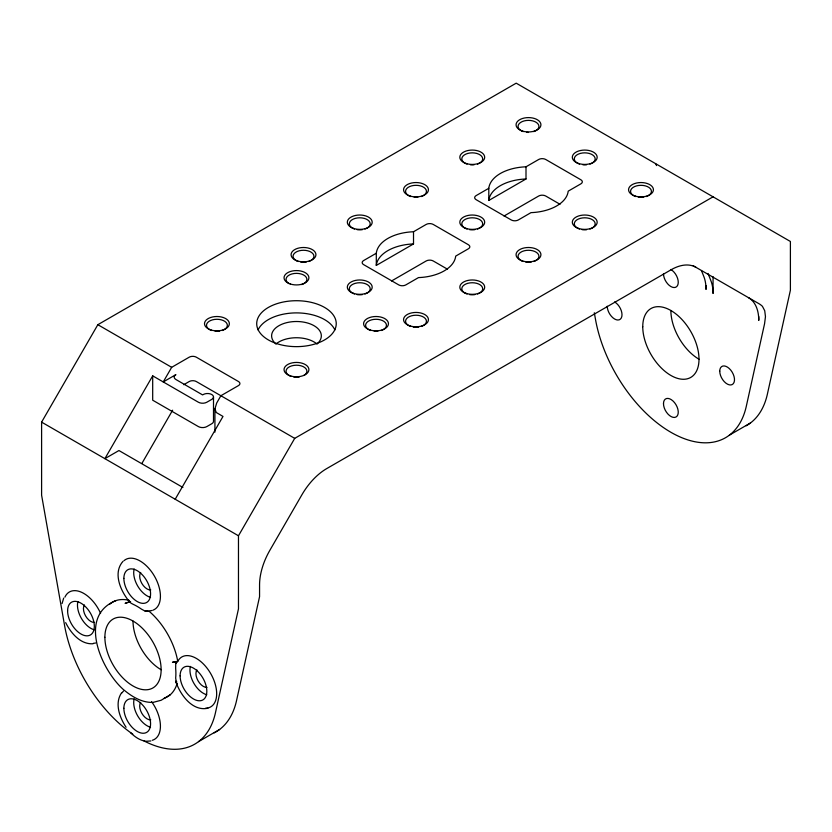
<?xml version="1.0" encoding="UTF-8"?>
<svg xmlns="http://www.w3.org/2000/svg" width="832" height="832" viewBox="0 0 832 832"><rect width="100%" height="100%" fill="white"/><g stroke="black" fill="none" stroke-linecap="round" stroke-linejoin="round"><path stroke-width="1.25" d="M214.926 432.13L214.926 408.918L216.674 403.042L220.886 395.73L238.472 385.59A4.971 2.87 0 0 0 238.472 381.524L196.279 357.167A4.971 2.87 0 0 0 189.249 357.167L171.673 367.318L163.238 381.93L175.895 374.629A5.97 3.442 0 0 0 175.895 379.496L202.613 394.919L203.31 394.514A5.97 3.442 0 0 1 211.754 394.514A5.97 3.442 0 0 1 211.754 399.391L206.825 402.23A5.97 3.442 0 0 1 198.39 402.23L152.693 375.846L104.884 458.65L118.945 450.538L182.894 487.458M175.937 663.426L176.717 661.877L175.708 664.342L175.666 668.46A54.683 31.574 60 0 1 175.666 678.07L176.571 683.675L175.76 681.2M62.088 603.502L63.669 598.094M121.472 692.952C114.4 703.539 119.704 717.631 126.069 727.251M132.787 734.167A109.377 63.149 60 0 1 64.605 625.643L41.6 495.186L41.6 422.126L97.843 324.698L516.194 83.169L790.4 241.478L790.4 290.191L767.395 394.087A109.377 63.149 60 0 1 746.148 425.797M141.918 463.393L172.63 410.197M175.188 499.252L222.997 416.437L216.278 412.506L214.926 408.918M143.946 740.896A109.377 63.149 60 0 0 215.457 712.743L238.472 608.847L238.472 535.777L294.715 438.36L713.055 196.83M123.042 561.298C112.778 572.645 120.349 590.335 128.534 600.548M170.279 694.73L161.127 700.274L152.984 702.406M376.303 253.24L363.615 260.562A4.971 2.87 0 0 0 363.615 264.618L398.778 284.918A4.971 2.87 0 0 0 405.808 284.918L418.486 277.597A39.77 22.963 0 0 0 455.697 256.11L468.385 248.789A4.971 2.87 0 0 0 468.385 244.733L433.222 224.432A4.971 2.87 0 0 0 426.192 224.432L413.514 231.754A39.77 22.963 0 0 0 376.303 253.24L376.303 265.418L413.514 243.932L413.514 231.754M488.8 188.292L476.112 195.614A4.971 2.87 0 0 0 476.112 199.67L511.274 219.97A4.971 2.87 0 0 0 518.305 219.97L530.982 212.638A39.77 22.963 0 0 0 568.194 191.162L580.882 183.841A4.971 2.87 0 0 0 580.882 179.785L545.719 159.484A4.971 2.87 0 0 0 538.689 159.484L526.001 166.806A39.77 22.963 0 0 0 488.8 188.292L488.8 200.47A39.77 22.963 0 0 1 526.001 178.984L526.001 166.806M488.8 200.47L526.001 178.984M183.726 384.717L189.249 381.524A4.971 2.87 0 0 1 196.279 381.524L294.715 438.36M391.55 280.966L426.192 260.967A4.971 2.87 0 0 1 433.222 260.967L447.512 269.214M504.046 216.018L538.689 196.019A4.971 2.87 0 0 1 545.719 196.019L559.998 204.266M177.05 661.794L177.039 661.357C176.613 663.749 175.791 660.816 172.463 662.293L177.757 661.388A28.839 16.65 60 0 1 210.392 673.067A28.839 16.65 60 0 1 205.577 708.24M198.526 741.634L219.627 729.456M729.373 435.157L750.464 422.978M115.939 600.61C77.542 615.898 101.046 669.053 122.595 688.813L122.803 689.031C131.144 696.114 141.014 702.52 152.37 702.426M129.678 601.775L125.102 603.377L130.603 601.515M176.748 681.606L175.895 681.429L176.717 683.426L176.249 681.647M207.875 708.23C192.92 711.454 181.386 696.051 176.623 683.852M146.318 741.25L150.81 740.969M93.08 643.76C80.361 644.602 70.814 632.954 65.666 622.638M145.215 611.187L147.014 611.281L145.215 611.187L141.378 609.076A54.683 31.574 60 0 0 133.068 604.271L130.967 603.158L128.939 600.683L130.25 601.983M145.735 741.281C139.755 740.366 134.722 736.778 130.51 732.628M693.139 265.699L759.013 303.732A49.712 28.704 -60 0 1 762.434 306.342L764.733 310.742L765.461 316.638L764.566 323.752L746.304 406.266A109.377 63.149 60 0 1 670.873 432.276A109.377 63.149 60 0 1 595.452 319.166L594.318 312.77M97.843 324.698L171.673 367.318M41.6 422.126L238.472 535.777M708.011 273.447L710.84 280.55A49.712 28.704 -60 0 1 713.055 293.467L713.055 276.63M701.449 270.577L703.81 276.484A49.712 28.704 -60 0 1 706.025 289.411L706.025 285.563M758.763 316.555L758.763 320.403A49.712 28.704 -60 0 0 748.467 297.638M213.502 396.958L213.502 421.304A5.97 3.442 0 0 1 211.754 423.748L206.825 426.587A5.97 3.442 0 0 1 198.39 426.587L152.693 400.202L152.693 375.846M95.69 642.959A28.839 16.65 60 0 1 93.465 643.282M64.906 597.178A28.839 16.65 60 0 1 81.588 592.29A28.839 16.65 60 0 1 100.578 613.309M109.793 604.157A54.683 31.574 60 0 1 129.116 600.309M148.554 610.802A54.683 31.574 60 0 1 177.757 661.388M177.133 683.467A54.683 31.574 60 0 1 164.133 698.277M151.954 610.48A28.839 16.65 60 0 1 149.718 610.802M124.02 560.674A28.839 16.65 60 0 1 154.294 575.9A28.839 16.65 60 0 1 152.994 610.158M122.086 692.858A28.839 16.65 60 0 1 123.479 691.09M151.601 701.678A28.839 16.65 60 0 1 152.298 740.282M94.276 629.803A18.897 10.91 60 0 1 77.917 601.474M94.505 622.43A10.442 6.032 60 0 1 85.592 615.93A10.442 6.032 60 0 1 84.427 604.958M150.519 727.23A18.897 10.91 60 0 1 134.16 698.89M150.758 719.846A10.442 6.032 60 0 1 141.846 713.346A10.442 6.032 60 0 1 140.67 702.385M206.773 694.751A18.897 10.91 60 0 1 190.414 666.422M207.002 687.378A10.442 6.032 60 0 1 198.089 680.878A10.442 6.032 60 0 1 196.924 669.906M150.519 597.334A18.897 10.91 60 0 1 134.16 568.994M150.758 589.95A10.442 6.032 60 0 1 141.846 583.45A10.442 6.032 60 0 1 140.67 572.478M670.873 269.495A10.442 6.032 60 0 1 678.257 282.277A10.442 6.032 60 0 1 670.873 286.541A10.442 6.032 60 0 1 663.489 273.759M214.167 732.888A109.377 63.149 60 0 0 236.548 700.565L259.563 596.669L259.563 584.948A49.712 28.704 -60 0 1 269.859 550.306L301.891 494.811A49.712 28.704 -60 0 1 326.747 468.572L671.081 269.776A49.712 28.704 -60 0 1 695.937 267.311M161.127 669.739A39.77 22.963 60 0 1 133.006 621.026M698.994 359.206A39.77 22.963 60 0 1 670.873 310.492M614.63 301.964A10.442 6.032 60 0 1 622.003 314.756A10.442 6.032 60 0 1 614.63 319.02A10.442 6.032 60 0 1 607.246 306.228M258.055 329.919A39.77 22.963 0 0 1 296.473 312.894A39.77 22.963 0 0 1 334.89 329.919M274.945 343.034A24.856 14.352 0 0 1 296.473 321.506A24.856 14.352 0 0 1 318.001 343.034M376.303 265.418A39.77 22.963 0 0 1 413.514 243.932M275.798 344.126A24.856 14.352 0 0 1 317.148 344.126M291.252 376.449A10.442 6.032 0 0 1 287.924 367.775A10.442 6.032 0 0 1 303.181 366.61A10.442 6.032 0 0 1 303.857 375.492M299.177 377.052A10.442 6.032 0 0 1 293.769 377.052M211.702 330.522A10.442 6.032 0 0 1 208.926 321.433A10.442 6.032 0 0 1 224.921 321.433A10.442 6.032 0 0 1 222.144 330.522M219.627 331.126A10.442 6.032 0 0 1 215.114 331.24M410.779 326.466A10.442 6.032 0 0 1 408.002 317.377A10.442 6.032 0 0 1 423.998 317.377A10.442 6.032 0 0 1 421.221 326.466M418.704 327.07A10.442 6.032 0 0 1 413.296 327.07M370.802 330.522A10.442 6.032 0 0 1 368.025 321.433A10.442 6.032 0 0 1 384.02 321.433A10.442 6.032 0 0 1 381.243 330.522M377.832 331.24A10.442 6.032 0 0 1 374.202 331.24M289.089 283.639A10.442 6.032 0 0 1 289.765 274.758A10.442 6.032 0 0 1 305.022 275.922A10.442 6.032 0 0 1 301.694 284.596M298.282 261.518A10.442 6.032 0 0 1 295.506 252.418A10.442 6.032 0 0 1 311.501 252.418A10.442 6.032 0 0 1 308.724 261.518M306.207 262.122A10.442 6.032 0 0 1 300.799 262.122M467.033 293.998A10.442 6.032 0 0 1 464.246 284.898A10.442 6.032 0 0 1 480.241 284.898A10.442 6.032 0 0 1 477.464 293.998M474.947 294.59A10.442 6.032 0 0 1 469.55 294.59M354.536 229.039A10.442 6.032 0 0 1 351.759 219.95A10.442 6.032 0 0 1 367.754 219.95A10.442 6.032 0 0 1 364.967 229.039M362.45 229.642A10.442 6.032 0 0 1 357.053 229.642M410.779 196.57A10.442 6.032 0 0 1 408.002 187.47A10.442 6.032 0 0 1 423.998 187.47A10.442 6.032 0 0 1 421.221 196.57M417.82 197.288A10.442 6.032 0 0 1 414.18 197.288M523.276 261.518A10.442 6.032 0 0 1 520.499 252.418A10.442 6.032 0 0 1 536.494 252.418A10.442 6.032 0 0 1 533.718 261.518M531.201 262.122A10.442 6.032 0 0 1 525.793 262.122M579.519 229.039A10.442 6.032 0 0 1 576.742 219.95A10.442 6.032 0 0 1 592.738 219.95A10.442 6.032 0 0 1 589.961 229.039M586.56 229.757A10.442 6.032 0 0 1 582.046 229.642M635.773 196.57A10.442 6.032 0 0 1 632.996 187.47A10.442 6.032 0 0 1 648.991 187.47A10.442 6.032 0 0 1 646.214 196.57M643.698 197.174A10.442 6.032 0 0 1 638.29 197.174M523.276 131.622A10.442 6.032 0 0 1 520.499 122.522A10.442 6.032 0 0 1 536.494 122.522A10.442 6.032 0 0 1 533.718 131.622M528.497 132.423A10.442 6.032 0 0 1 526.677 132.34M467.033 164.091A10.442 6.032 0 0 1 464.246 155.002A10.442 6.032 0 0 1 480.241 155.002A10.442 6.032 0 0 1 477.464 164.091M474.063 164.809A10.442 6.032 0 0 1 470.434 164.809M354.536 293.998A10.442 6.032 0 0 1 351.759 284.898A10.442 6.032 0 0 1 367.754 284.898A10.442 6.032 0 0 1 364.967 293.998M362.45 294.59A10.442 6.032 0 0 1 357.053 294.59M655.647 163.852A5.97 3.442 0 0 1 656.448 165.568M467.033 229.039A10.442 6.032 0 0 1 464.246 219.95A10.442 6.032 0 0 1 480.241 219.95A10.442 6.032 0 0 1 477.464 229.039M474.947 229.642A10.442 6.032 0 0 1 469.55 229.642M579.519 164.091A10.442 6.032 0 0 1 576.742 155.002A10.442 6.032 0 0 1 592.738 155.002A10.442 6.032 0 0 1 589.961 164.091M586.56 164.809A10.442 6.032 0 0 1 582.93 164.809M147.846 611.208L145.746 611.333L147.846 611.208M180.107 675.834A18.897 10.91 60 0 0 200.148 700.762A18.897 10.91 60 0 0 200.148 674.045A18.897 10.91 60 0 0 180.107 675.834M123.864 578.406A18.897 10.91 60 0 0 143.905 603.335A18.897 10.91 60 0 0 143.905 576.618A18.897 10.91 60 0 0 123.864 578.406M67.61 610.886A18.897 10.91 60 0 0 87.651 635.814A18.897 10.91 60 0 0 87.651 609.086A18.897 10.91 60 0 0 67.61 610.886M123.864 708.302A18.897 10.91 60 0 0 143.905 733.231A18.897 10.91 60 0 0 143.905 706.514A18.897 10.91 60 0 0 123.864 708.302M104.884 637.27A39.77 22.963 60 0 0 147.066 689.749A39.77 22.963 60 0 0 147.066 633.495A39.77 22.963 60 0 0 104.884 637.27M642.751 326.726A39.77 22.963 60 0 0 684.934 379.215A39.77 22.963 60 0 0 684.934 322.962A39.77 22.963 60 0 0 642.751 326.726M719.742 371.176A10.442 6.032 60 0 0 730.808 384.956A10.442 6.032 60 0 0 730.808 370.188A10.442 6.032 60 0 0 719.742 371.176M663.489 403.655A10.442 6.032 60 0 0 674.565 417.435A10.442 6.032 60 0 0 674.565 402.667A10.442 6.032 60 0 0 663.489 403.655M276.588 343.564A39.77 22.963 0 0 0 336.242 323.679A39.77 22.963 0 0 0 276.588 303.794A39.77 22.963 0 0 0 276.588 343.564M353.538 293.363A12.428 7.176 0 0 0 372.185 287.144A12.428 7.176 0 0 0 353.538 280.935A12.428 7.176 0 0 0 353.538 293.363M466.034 228.415A12.428 7.176 0 0 0 484.682 222.196A12.428 7.176 0 0 0 466.034 215.987A12.428 7.176 0 0 0 466.034 228.415M466.034 163.467A12.428 7.176 0 0 0 484.682 157.248A12.428 7.176 0 0 0 466.034 151.039A12.428 7.176 0 0 0 466.034 163.467M578.531 163.467A12.428 7.176 0 0 0 597.168 157.248A12.428 7.176 0 0 0 578.531 151.039A12.428 7.176 0 0 0 578.531 163.467M578.531 228.415A12.428 7.176 0 0 0 597.168 222.196A12.428 7.176 0 0 0 578.531 215.987A12.428 7.176 0 0 0 578.531 228.415M466.034 293.363A12.428 7.176 0 0 0 484.682 287.144A12.428 7.176 0 0 0 466.034 280.935A12.428 7.176 0 0 0 466.034 293.363M353.538 228.415A12.428 7.176 0 0 0 372.185 222.196A12.428 7.176 0 0 0 353.538 215.987A12.428 7.176 0 0 0 353.538 228.415M522.278 260.884A12.428 7.176 0 0 0 540.925 254.675A12.428 7.176 0 0 0 522.278 248.456A12.428 7.176 0 0 0 522.278 260.884M409.781 195.936A12.428 7.176 0 0 0 428.428 189.727A12.428 7.176 0 0 0 409.781 183.508A12.428 7.176 0 0 0 409.781 195.936M297.294 260.884A12.428 7.176 0 0 0 315.931 254.675A12.428 7.176 0 0 0 297.294 248.456A12.428 7.176 0 0 0 297.294 260.884M409.781 325.842A12.428 7.176 0 0 0 428.428 319.623A12.428 7.176 0 0 0 409.781 313.404A12.428 7.176 0 0 0 409.781 325.842M522.278 130.988A12.428 7.176 0 0 0 540.925 124.779A12.428 7.176 0 0 0 522.278 118.56A12.428 7.176 0 0 0 522.278 130.988M634.774 195.936A12.428 7.176 0 0 0 653.422 189.727A12.428 7.176 0 0 0 634.774 183.508A12.428 7.176 0 0 0 634.774 195.936M290.254 375.825A12.428 7.176 0 0 0 308.901 369.606A12.428 7.176 0 0 0 290.254 363.397A12.428 7.176 0 0 0 290.254 375.825M210.714 329.898A12.428 7.176 0 0 0 229.351 323.679A12.428 7.176 0 0 0 210.714 317.47A12.428 7.176 0 0 0 210.714 329.898M369.803 329.898A12.428 7.176 0 0 0 388.45 323.679A12.428 7.176 0 0 0 369.803 317.47A12.428 7.176 0 0 0 369.803 329.898M290.254 283.972A12.428 7.176 0 0 0 308.901 277.753A12.428 7.176 0 0 0 290.254 271.544A12.428 7.176 0 0 0 290.254 283.972"/></g></svg>
